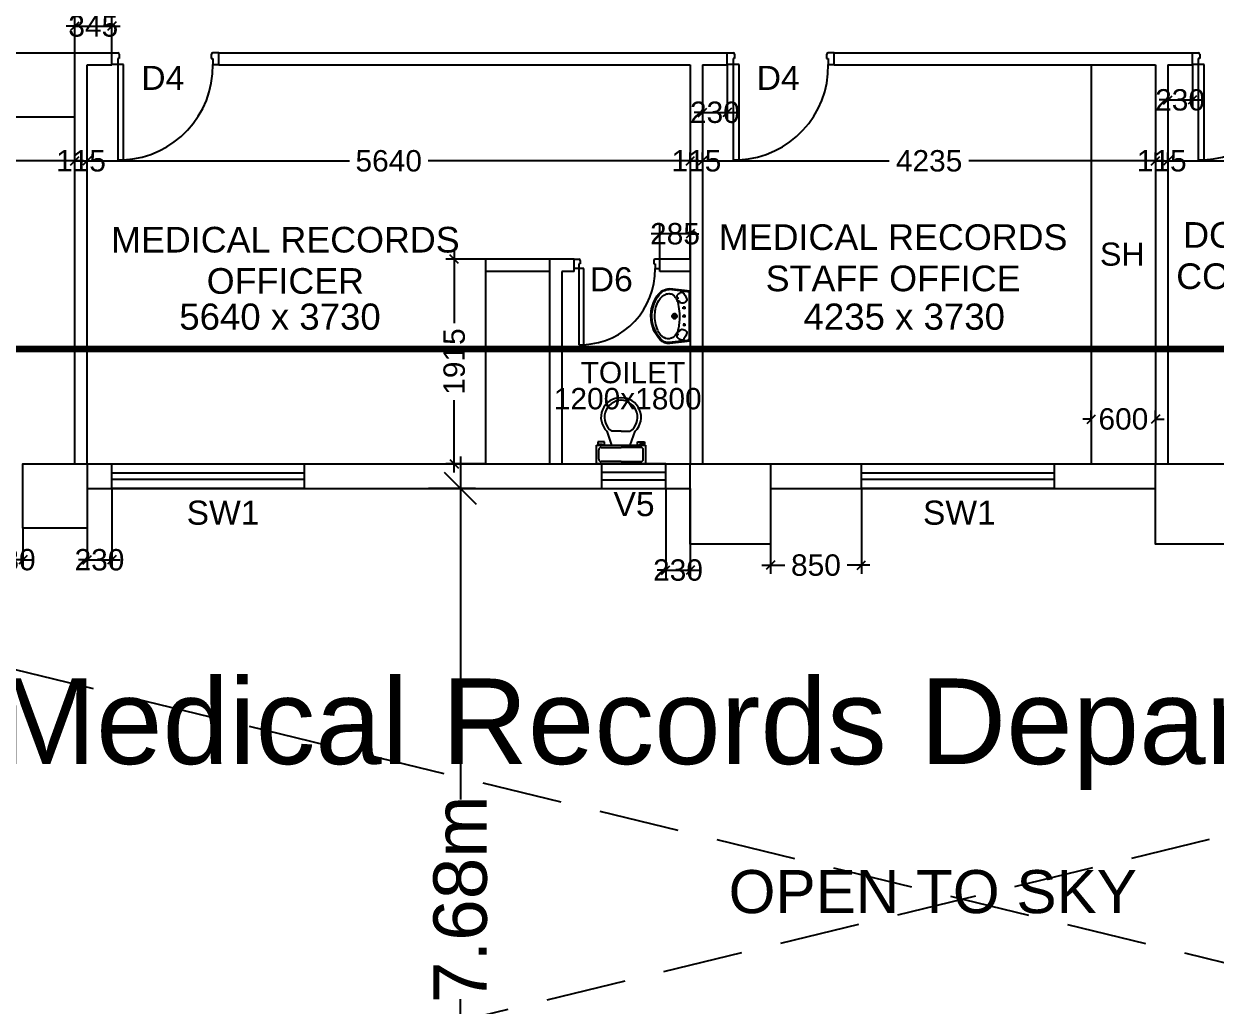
# Model space of a CAD drawing. Extents: x 7620542 to 7843793, y -6476226 to -6093835.
# Drawn here: x 7692637 to 7703786, y -6437876 to -6428689 of the extents above; entities that cross this region are included whole.
import ezdxf
from ezdxf.enums import TextEntityAlignment as Align

# ---------------------------------------------------------------- set-up
doc = ezdxf.new("R2010")
doc.units = 0
doc.header["$LTSCALE"] = 600
doc.header["$MEASUREMENT"] = 0
doc.header["$PDMODE"] = 35
doc.linetypes.add('DASHED', pattern=[0.75, 0.5, -0.25])
doc.linetypes.add('HIDDEN2', pattern=[0.1875, 0.125, -0.0625])
doc.layers.get('0').update_dxf_attribs({"linetype": 'CONTINUOUS'})
doc.layers.get('Defpoints').update_dxf_attribs({"linetype": 'CONTINUOUS'})
for name, color, linetype in [('DIM-TEXT', 8, 'CONTINUOUS'), ('DIMEN', 5, 'CONTINUOUS'), ('DOOR', 32, 'CONTINUOUS'), ('Duct', 8, 'CONTINUOUS'), ('furniture', 33, 'CONTINUOUS'), ('joinery', 7, 'CONTINUOUS'), ('LA-column', 3, 'CONTINUOUS'), ('REVISIONS', 6, 'CONTINUOUS'), ('Room Dim', 1, 'CONTINUOUS'), ('Sections', 10, 'CONTINUOUS'), ('Shleves', 7, 'CONTINUOUS'), ('TEXT', 6, 'CONTINUOUS'), ('Toi-Euip', 8, 'CONTINUOUS'), ('toi-fix', 46, 'CONTINUOUS'), ('Walls', 7, 'CONTINUOUS'), ('WIN', 151, 'CONTINUOUS'), ('Working Dim', 5, 'CONTINUOUS')]:
    doc.layers.add(name, color=color, linetype=linetype)
doc.styles.add('ari', font='arial.ttf')
doc.styles.add('ARIAL', font='arial.ttf')
doc.styles.add('RT', font='romant.shx')
doc.styles.get("Standard").update_dxf_attribs({"font": 'romans.shx'})
doc.dimstyles.new('int. dim', dxfattribs={"dimtxt": 450, "dimasz": 80, "dimexe": 80, "dimexo": 0, "dimgap": 70, "dimtad": 0, "dimdec": 0, "dimzin": 12, "dimdsep": 46, "dimtxsty": 'ari', "dimblk": 'OBLIQUE', "dimcen": 2, "dimdle": 80, "dimclrd": 256, "dimclre": 256, "dimclrt": 6, "dimadec": 0, "dimazin": 0, "dimtfac": 1, "dimtdec": 0, "dimtix": 1, "dimtmove": 2, "dimatfit": 3, "dimfxl": 1, "dimtolj": 1, "dimtzin": 0, "dimlwd": -1, "dimlwe": -1, "dimarcsym": 0})
doc.dimstyles.new('STANDARD$0', dxfattribs={"dimscale": 0, "dimtxt": 150, "dimasz": 125, "dimexe": 0.75, "dimexo": 1, "dimgap": 25, "dimtad": 1, "dimdec": 0, "dimdsep": 46, "dimtxsty": 'Standard', "dimblk1": 'DOT', "dimblk2": 'DOT', "dimsah": 1, "dimcen": 2.5, "dimclrd": 1, "dimclre": 1, "dimclrt": 3, "dimadec": 0, "dimazin": 0, "dimtfac": 1, "dimtdec": 0, "dimtmove": 0, "dimatfit": 3, "dimldrblk": 'DOT', "dimfxl": 1, "dimtolj": 1, "dimtzin": 0, "dimarcsym": 0})
doc.dimstyles.new('TEXT', dxfattribs={"dimscale": 0, "dimtxt": 600, "dimasz": 300, "dimexe": 300, "dimexo": 30, "dimgap": 50, "dimtad": 0, "dimdec": 0, "dimzin": 0, "dimdsep": 46, "dimtxsty": 'RT', "dimblk": 'OBLIQUE', "dimcen": 0.09, "dimdle": 300, "dimclrd": 256, "dimclre": 256, "dimclrt": 170, "dimadec": 0, "dimazin": 0, "dimtfac": 1, "dimtdec": 0, "dimtofl": 0, "dimtmove": 2, "dimatfit": 3, "dimfxl": 1, "dimfrac": 2, "dimtolj": 1, "dimtzin": 0, "dimlwd": -1, "dimlwe": -1, "dimarcsym": 0})

# ---------------------------------------------------------------- blocks, each defined once
blk = doc.blocks.new('_Oblique')
at = {"color": 0, "linetype": 'ByBlock', "lineweight": -2}
blk.add_line((-0.5, -0.5), (0.5, 0.5), dxfattribs=at)
blk = doc.blocks.new('*D850')
at = {"layer": 'Defpoints', "color": 0, "transparency": 16777216}
for p in [(7696720, -6433034), (7696862, -6433034, 5), (7696862, -6440719, 5)]:
    blk.add_point(p, dxfattribs=at)
at = {"layer": 'DIMEN', "color": 8, "transparency": 16777216}
for p, q in [((7696720, -6432734), (7696720, -6435944)), ((7696862, -6433034), (7696420, -6433034)), ((7696720, -6441019), (7696720, -6437809)), ((7696862, -6440719), (7696420, -6440719))]:
    blk.add_line(p, q, dxfattribs=at)
at = {"layer": 'DIMEN', "color": 8, "transparency": 16777216, "xscale": 300, "yscale": 300, "zscale": 300}
for p, rotation in [((7696720, -6433034), 90), ((7696720, -6440719), 270)]:
    blk.add_blockref('_Oblique', p, dxfattribs=dict(at, rotation=rotation))
at = {"layer": 'DIMEN', "color": 7, "transparency": 16777216, "insert": (7696720, -6436876), "char_height": 500, "attachment_point": 5, "rotation": 90, "style": 'ari'}
blk.add_mtext('\\A1;7.68m', dxfattribs=at)
blk = doc.blocks.new('*D1190')
at = {"layer": 'Defpoints', "color": 0, "transparency": 16777216}
for p in [(7692399, -6433034, 8), (7692629, -6433404, 6), (7692399, -6433701)]:
    blk.add_point(p, dxfattribs=at)
at = {"layer": 'Working Dim', "transparency": 16777216}
for p, q in [((7692399, -6433034), (7692399, -6433781)), ((7692629, -6433404), (7692629, -6433781)), ((7692399, -6433701), (7692319, -6433701)), ((7692629, -6433701), (7692399, -6433701)), ((7692629, -6433701), (7692709, -6433701))]:
    blk.add_line(p, q, dxfattribs=at)
at = {"layer": 'Working Dim', "transparency": 16777216, "xscale": 80, "yscale": 80, "zscale": 80}
blk.add_blockref('_Oblique', (7692399, -6433701), dxfattribs=at)
at = {"layer": 'Working Dim', "transparency": 16777216, "xscale": 80, "yscale": 80, "zscale": 80, "rotation": 180}
blk.add_blockref('_Oblique', (7692629, -6433701), dxfattribs=at)
at = {"layer": 'Working Dim', "color": 6, "transparency": 16777216, "insert": (7692514, -6433701), "char_height": 200, "attachment_point": 5, "style": 'ari'}
blk.add_mtext('\\A1;230', dxfattribs=at)
blk = doc.blocks.new('*D1191')
at = {"layer": 'Defpoints', "color": 0, "transparency": 16777216}
for p in [(7693459, -6433034, 8), (7693229, -6433404, 6), (7693459, -6433702)]:
    blk.add_point(p, dxfattribs=at)
at = {"layer": 'Working Dim', "transparency": 16777216}
for p, q in [((7693459, -6433034), (7693459, -6433782)), ((7693229, -6433404), (7693229, -6433782)), ((7693229, -6433702), (7693149, -6433702)), ((7693229, -6433702), (7693459, -6433702)), ((7693459, -6433702), (7693539, -6433702))]:
    blk.add_line(p, q, dxfattribs=at)
at = {"layer": 'Working Dim', "transparency": 16777216, "xscale": 80, "yscale": 80, "zscale": 80}
blk.add_blockref('_Oblique', (7693229, -6433702), dxfattribs=at)
at = {"layer": 'Working Dim', "transparency": 16777216, "xscale": 80, "yscale": 80, "zscale": 80, "rotation": 180}
blk.add_blockref('_Oblique', (7693459, -6433702), dxfattribs=at)
at = {"layer": 'Working Dim', "color": 6, "transparency": 16777216, "insert": (7693344, -6433702), "char_height": 200, "attachment_point": 5, "style": 'ari'}
blk.add_mtext('\\A1;230', dxfattribs=at)
blk = doc.blocks.new('*D1192')
at = {"layer": 'Defpoints', "color": 0, "transparency": 16777216}
for p in [(7698639, -6433034, 8), (7698869, -6433034, 8), (7698869, -6433798)]:
    blk.add_point(p, dxfattribs=at)
at = {"layer": 'Working Dim', "transparency": 16777216}
for p, q in [((7698639, -6433034), (7698639, -6433878)), ((7698869, -6433034), (7698869, -6433878)), ((7698639, -6433798), (7698559, -6433798)), ((7698639, -6433798), (7698869, -6433798)), ((7698869, -6433798), (7698949, -6433798))]:
    blk.add_line(p, q, dxfattribs=at)
at = {"layer": 'Working Dim', "transparency": 16777216, "xscale": 80, "yscale": 80, "zscale": 80}
blk.add_blockref('_Oblique', (7698639, -6433798), dxfattribs=at)
at = {"layer": 'Working Dim', "transparency": 16777216, "xscale": 80, "yscale": 80, "zscale": 80, "rotation": 180}
blk.add_blockref('_Oblique', (7698869, -6433798), dxfattribs=at)
at = {"layer": 'Working Dim', "color": 6, "transparency": 16777216, "insert": (7698754, -6433798), "char_height": 200, "attachment_point": 5, "style": 'ari'}
blk.add_mtext('\\A1;230', dxfattribs=at)
blk = doc.blocks.new('*D1193')
at = {"layer": 'Defpoints', "color": 0, "transparency": 16777216}
for p in [(7700469, -6433034, 8), (7699619, -6433554, 20), (7700469, -6433752)]:
    blk.add_point(p, dxfattribs=at)
at = {"layer": 'Working Dim', "transparency": 16777216}
for p, q in [((7700469, -6433034), (7700469, -6433832)), ((7699619, -6433554), (7699619, -6433832)), ((7699539, -6433752), (7699753, -6433752)), ((7700549, -6433752), (7700335, -6433752))]:
    blk.add_line(p, q, dxfattribs=at)
at = {"layer": 'Working Dim', "transparency": 16777216, "xscale": 80, "yscale": 80, "zscale": 80, "rotation": 180}
blk.add_blockref('_Oblique', (7699619, -6433752), dxfattribs=at)
at = {"layer": 'Working Dim', "transparency": 16777216, "xscale": 80, "yscale": 80, "zscale": 80}
blk.add_blockref('_Oblique', (7700469, -6433752), dxfattribs=at)
at = {"layer": 'Working Dim', "color": 6, "transparency": 16777216, "insert": (7700044, -6433752), "char_height": 200, "attachment_point": 5, "style": 'ari'}
blk.add_mtext('\\A1;850', dxfattribs=at)
blk = doc.blocks.new('*D2070')
at = {"layer": 'Defpoints', "color": 0, "linetype": 'Continuous', "transparency": 16777216}
for p in [(7686489, -6433034, 0), (7716349, -6433034), (7686489, -6435332)]:
    blk.add_point(p, dxfattribs=at)
at = {"layer": 'DIM-TEXT', "transparency": 16777216}
for p, q in [((7686489, -6433034), (7686489, -6435632)), ((7716349, -6433034), (7716349, -6435632)), ((7686189, -6435332), (7692392, -6435332)), ((7716649, -6435332), (7710447, -6435332))]:
    blk.add_line(p, q, dxfattribs=at)
at = {"layer": 'DIM-TEXT', "linetype": 'Continuous', "transparency": 16777216, "xscale": 300, "yscale": 300, "zscale": 300, "rotation": 180}
blk.add_blockref('_Oblique', (7686489, -6435332), dxfattribs=at)
at = {"layer": 'DIM-TEXT', "linetype": 'Continuous', "transparency": 16777216, "xscale": 300, "yscale": 300, "zscale": 300}
blk.add_blockref('_Oblique', (7716349, -6435332), dxfattribs=at)
at = {"layer": 'DIM-TEXT', "color": 170, "linetype": 'Continuous', "transparency": 16777216, "insert": (7701419, -6435332), "char_height": 750, "attachment_point": 5, "style": 'ari'}
blk.add_mtext('\\A1;{\\H1.067x;Medical Records Department (MRD)}', dxfattribs=at)
blk = doc.blocks.new('1000')
at = {"layer": 'DOOR'}
for p, q in [((0, -100), (0, 0)), ((0, 0), (50, 0)), ((50, -100), (0, -100)), ((50, 0), (50, -2)), ((63, -49), (50, -49)), ((50, -49), (50, -100)), ((50, -100), (50, -901)), ((100, -100), (50, -100)), ((63, -13), (61, -13)), ((63, -13), (63, -49)), ((100, -901), (100, -100)), ((837, -13), (837, -49)), ((837, -13), (839, -13)), ((837, -49), (850, -49)), ((850, 0), (850, -2)), ((900, 0), (850, 0)), ((850, -49), (850, -100)), ((850, -100), (900, -100)), ((900, -100), (900, 0)), ((50, -901), (100, -901))]:
    blk.add_line(p, q, dxfattribs=at)
for centre, major_axis, start_param, end_param in [((50, -13), (-7.95, 7.95), 3.926991, 5.497787), ((850, -13), (7.95, 7.95), 0.785398, 2.356194)]:
    blk.add_ellipse(centre, major_axis=major_axis, ratio=1, start_param=start_param, end_param=end_param, dxfattribs=at)
at = {"layer": 'DOOR', "color": 145}
blk.add_ellipse((64, -115), major_axis=(-520, 590), ratio=1, start_param=2.464943, end_param=4.009476, dxfattribs=at)
blk = doc.blocks.new('*D2083')
at = {"layer": 'Defpoints', "color": 0, "transparency": 16777216}
for p in [(7686719, -6430016, 2), (7693114, -6429971), (7693114, -6430016, 5)]:
    blk.add_point(p, dxfattribs=at)
at = {"layer": 'Working Dim', "transparency": 16777216}
for p, q in [((7686719, -6430016), (7686719, -6429891)), ((7693114, -6430016), (7693114, -6429891)), ((7686639, -6429971), (7689547, -6429971)), ((7693194, -6429971), (7690286, -6429971))]:
    blk.add_line(p, q, dxfattribs=at)
at = {"layer": 'Working Dim', "transparency": 16777216, "xscale": 80, "yscale": 80, "zscale": 80, "rotation": 180}
blk.add_blockref('_Oblique', (7686719, -6429971), dxfattribs=at)
at = {"layer": 'Working Dim', "transparency": 16777216, "xscale": 80, "yscale": 80, "zscale": 80}
blk.add_blockref('_Oblique', (7693114, -6429971), dxfattribs=at)
at = {"layer": 'Working Dim', "color": 6, "transparency": 16777216, "insert": (7689916, -6429971), "char_height": 200, "attachment_point": 5, "style": 'ari'}
blk.add_mtext('\\A1;6395', dxfattribs=at)
blk = doc.blocks.new('*D2084')
at = {"layer": 'Defpoints', "color": 0, "transparency": 16777216}
for p in [(7693114, -6430016, 5), (7693229, -6429971, 5), (7693229, -6429971)]:
    blk.add_point(p, dxfattribs=at)
at = {"layer": 'Working Dim', "transparency": 16777216}
for p, q in [((7693114, -6430016), (7693114, -6429891)), ((7693229, -6429971), (7693229, -6429891)), ((7693114, -6429971), (7693034, -6429971)), ((7693114, -6429971), (7693229, -6429971)), ((7693229, -6429971), (7693309, -6429971))]:
    blk.add_line(p, q, dxfattribs=at)
at = {"layer": 'Working Dim', "transparency": 16777216, "xscale": 80, "yscale": 80, "zscale": 80}
blk.add_blockref('_Oblique', (7693114, -6429971), dxfattribs=at)
at = {"layer": 'Working Dim', "transparency": 16777216, "xscale": 80, "yscale": 80, "zscale": 80, "rotation": 180}
blk.add_blockref('_Oblique', (7693229, -6429971), dxfattribs=at)
at = {"layer": 'Working Dim', "color": 6, "transparency": 16777216, "insert": (7693171, -6429971), "char_height": 200, "attachment_point": 5, "style": 'ari'}
blk.add_mtext('\\A1;115', dxfattribs=at)
blk = doc.blocks.new('*D2085')
at = {"layer": 'Defpoints', "color": 0, "transparency": 16777216}
for p in [(7693229, -6429971, 5), (7698869, -6429971, 8), (7698869, -6429971)]:
    blk.add_point(p, dxfattribs=at)
at = {"layer": 'Working Dim', "transparency": 16777216}
for p, q in [((7693229, -6429971), (7693229, -6429891)), ((7698869, -6429971), (7698869, -6429891)), ((7693149, -6429971), (7695681, -6429971)), ((7698949, -6429971), (7696417, -6429971))]:
    blk.add_line(p, q, dxfattribs=at)
at = {"layer": 'Working Dim', "transparency": 16777216, "xscale": 80, "yscale": 80, "zscale": 80, "rotation": 180}
blk.add_blockref('_Oblique', (7693229, -6429971), dxfattribs=at)
at = {"layer": 'Working Dim', "transparency": 16777216, "xscale": 80, "yscale": 80, "zscale": 80}
blk.add_blockref('_Oblique', (7698869, -6429971), dxfattribs=at)
at = {"layer": 'Working Dim', "color": 6, "transparency": 16777216, "insert": (7696049, -6429971), "char_height": 200, "attachment_point": 5, "style": 'ari'}
blk.add_mtext('\\A1;5640', dxfattribs=at)
blk = doc.blocks.new('*D2086')
at = {"layer": 'Defpoints', "color": 0, "transparency": 16777216}
for p in [(7698869, -6429971, 8), (7698984, -6429971, 8), (7698984, -6429971)]:
    blk.add_point(p, dxfattribs=at)
at = {"layer": 'Working Dim', "transparency": 16777216}
for p, q in [((7698869, -6429971), (7698869, -6429891)), ((7698984, -6429971), (7698984, -6429891)), ((7698869, -6429971), (7698789, -6429971)), ((7698869, -6429971), (7698984, -6429971)), ((7698984, -6429971), (7699064, -6429971))]:
    blk.add_line(p, q, dxfattribs=at)
at = {"layer": 'Working Dim', "transparency": 16777216, "xscale": 80, "yscale": 80, "zscale": 80}
blk.add_blockref('_Oblique', (7698869, -6429971), dxfattribs=at)
at = {"layer": 'Working Dim', "transparency": 16777216, "xscale": 80, "yscale": 80, "zscale": 80, "rotation": 180}
blk.add_blockref('_Oblique', (7698984, -6429971), dxfattribs=at)
at = {"layer": 'Working Dim', "color": 6, "transparency": 16777216, "insert": (7698926, -6429971), "char_height": 200, "attachment_point": 5, "style": 'ari'}
blk.add_mtext('\\A1;115', dxfattribs=at)
blk = doc.blocks.new('*D2087')
at = {"layer": 'Defpoints', "color": 0, "transparency": 16777216}
for p in [(7698984, -6429971, 8), (7703219, -6429971, 23), (7703219, -6429971)]:
    blk.add_point(p, dxfattribs=at)
at = {"layer": 'Working Dim', "transparency": 16777216}
for p, q in [((7698984, -6429971), (7698984, -6429891)), ((7703219, -6429971), (7703219, -6429891)), ((7698904, -6429971), (7700728, -6429971)), ((7703299, -6429971), (7701475, -6429971))]:
    blk.add_line(p, q, dxfattribs=at)
at = {"layer": 'Working Dim', "transparency": 16777216, "xscale": 80, "yscale": 80, "zscale": 80, "rotation": 180}
blk.add_blockref('_Oblique', (7698984, -6429971), dxfattribs=at)
at = {"layer": 'Working Dim', "transparency": 16777216, "xscale": 80, "yscale": 80, "zscale": 80}
blk.add_blockref('_Oblique', (7703219, -6429971), dxfattribs=at)
at = {"layer": 'Working Dim', "color": 6, "transparency": 16777216, "insert": (7701102, -6429971), "char_height": 200, "attachment_point": 5, "style": 'ari'}
blk.add_mtext('\\A1;4235', dxfattribs=at)
blk = doc.blocks.new('*D2088')
at = {"layer": 'Defpoints', "color": 0, "transparency": 16777216}
for p in [(7703219, -6429971, 23), (7703334, -6429971, 23), (7703334, -6429971)]:
    blk.add_point(p, dxfattribs=at)
at = {"layer": 'Working Dim', "transparency": 16777216}
for p, q in [((7703219, -6429971), (7703219, -6429891)), ((7703334, -6429971), (7703334, -6429891)), ((7703219, -6429971), (7703139, -6429971)), ((7703219, -6429971), (7703334, -6429971)), ((7703334, -6429971), (7703414, -6429971))]:
    blk.add_line(p, q, dxfattribs=at)
at = {"layer": 'Working Dim', "transparency": 16777216, "xscale": 80, "yscale": 80, "zscale": 80}
blk.add_blockref('_Oblique', (7703219, -6429971), dxfattribs=at)
at = {"layer": 'Working Dim', "transparency": 16777216, "xscale": 80, "yscale": 80, "zscale": 80, "rotation": 180}
blk.add_blockref('_Oblique', (7703334, -6429971), dxfattribs=at)
at = {"layer": 'Working Dim', "color": 6, "transparency": 16777216, "insert": (7703277, -6429971), "char_height": 200, "attachment_point": 5, "style": 'ari'}
blk.add_mtext('\\A1;115', dxfattribs=at)
blk = doc.blocks.new('*D2089')
at = {"layer": 'Defpoints', "color": 0, "transparency": 16777216}
for p in [(7703334, -6429971, 23), (7707344, -6429971, 7), (7707344, -6429971)]:
    blk.add_point(p, dxfattribs=at)
at = {"layer": 'Working Dim', "transparency": 16777216}
for p, q in [((7703334, -6429971), (7703334, -6429891)), ((7707344, -6429971), (7707344, -6429891)), ((7703254, -6429971), (7704967, -6429971)), ((7707424, -6429971), (7705712, -6429971))]:
    blk.add_line(p, q, dxfattribs=at)
at = {"layer": 'Working Dim', "transparency": 16777216, "xscale": 80, "yscale": 80, "zscale": 80, "rotation": 180}
blk.add_blockref('_Oblique', (7703334, -6429971), dxfattribs=at)
at = {"layer": 'Working Dim', "transparency": 16777216, "xscale": 80, "yscale": 80, "zscale": 80}
blk.add_blockref('_Oblique', (7707344, -6429971), dxfattribs=at)
at = {"layer": 'Working Dim', "color": 6, "transparency": 16777216, "insert": (7705339, -6429971), "char_height": 200, "attachment_point": 5, "style": 'ari'}
blk.add_mtext('\\A1;4010', dxfattribs=at)
blk = doc.blocks.new('A$C5FEC0201')
at = {"layer": 'Toi-Euip'}
for p, q in [((0, 473), (185, 494)), ((0, 465), (191, 487)), ((0, 473), (0, 21)), ((10, 458), (10, 40)), ((54, 310), (54, 337)), ((72, 323), (39, 323)), ((72, 248), (39, 248)), ((54, 236), (54, 262)), ((173, 246), (112, 246)), ((143, 277), (143, 216)), ((67, 169), (39, 169)), ((54, 156), (54, 183)), ((0, 29), (191, 7)), ((0, 21), (185, 0))]:
    blk.add_line(p, q, dxfattribs=at)
for centre, radius in [((54, 323), 6.43), ((54, 248), 6.43), ((143, 246), 21.6), ((143, 246), 15.5), ((143, 246), 10.9), ((54, 169), 6.43)]:
    blk.add_circle(centre, radius, dxfattribs=at)
for centre, radius, start, end in [((-15, 454), 24.7, 11.1451, 53.7785), ((155, 371), 126, 140.5982, 160.4136), ((76, 442), 20.7, 62.4908, 153.191), ((68, 406), 56.9, 34.9669, 71.6496), ((101, 427), 17.9, 320.4642, 39.5358), ((203, 375), 80.1, 113.693, 156.3813), ((191, 356), 94.7, 75.5854, 102.6546), ((195, 411), 83.2, 73.2392, 96.9959), ((198, 409), 78.1, 56.7911, 95.1402), ((173, 329), 126, 27.7975, 70.6946), ((197, 387), 106, 42.34, 78.5521), ((182, 367), 123, 31.8415, 61.2146), ((66, 263), 287, 13.6801, 43.1199), ((66, 397), 34, 151.9192, 201.3561), ((75, 413), 49.2, 215.0585, 257.193), ((73, 396), 31.9, 253.9654, 299.9209), ((114, 361), 26.8, 118.2715, 163.614), ((898, 213), 801, 171.2228, 177.52), ((107, 378), 8.55, 353.1526, 127.3039), ((273, 323), 167, 149.5902, 175.9719), ((120, 410), 8.6, 136.0403, 216.1074), ((121, 409), 8.72, 204.5104, 300.3287), ((73, 260), 247, 0.5187, 31.0564), ((135, 301), 200, 16.9894, 40.6854), ((45, 247), 303, 336.1951, 21.8497), ((83, 251), 274, 347.1391, 16.8516), ((830, 250), 732, 180.2431, 185.5482), ((23, 243), 298, 335.4107, 3.8454), ((75, 79), 49.2, 102.807, 144.9415), ((73, 96), 31.9, 60.0791, 106.0346), ((114, 132), 26.8, 196.386, 241.7285), ((397, 201), 296, 184.2321, 193.8267), ((107, 113), 7.39, 228.2984, 348.6803), ((218, 146), 110, 188.0202, 245.0221), ((164, 170), 140, 301.8603, 338.3132), ((67, 229), 275, 316.2173, 337.6674), ((60, 236), 294, 316.3845, 351.023), ((-16, 41), 25.7, 308.7487, 358.5796), ((66, 95), 34, 158.6439, 208.0808), ((155, 121), 126, 199.5864, 219.4018), ((76, 50), 20.7, 206.809, 297.5092), ((68, 86), 56.9, 288.3504, 325.0331), ((120, 82), 8.6, 143.8926, 223.9597), ((121, 84), 7.73, 75.1523, 157.9307), ((101, 65), 17.9, 320.4642, 39.5358), ((200, 112), 70.9, 246.7779, 302.4081), ((198, 99), 99.5, 262.3942, 318.6169), ((196, 102), 94.4, 267.2238, 318.0895)]:
    blk.add_arc(centre, radius, start, end, dxfattribs=at)
blk = doc.blocks.new('A$C70ED7303')
at = {"layer": 'toi-fix', "color": 8}
for p, q in [((0, 0), (229, 0)), ((229, 0), (229, -174)), ((-229, 0), (0, 0)), ((-229, -174), (-229, 0)), ((-207, -44), (-207, -131)), ((0, -22), (-185, -22)), ((0, -22), (185, -22)), ((207, -44), (207, -131)), ((229, -174), (-229, -174)), ((-218, -207), (-218, -185)), ((-218, -185), (-174, -185)), ((-153, -207), (-218, -207)), ((-185, -153), (0, -153)), ((-174, -185), (-174, -174)), ((-153, -174), (-153, -207)), ((-87, -174), (-131, -305)), ((185, -153), (0, -153)), ((87, -174), (131, -305)), ((153, -174), (153, -207)), ((153, -207), (218, -207)), ((174, -185), (174, -174)), ((218, -185), (174, -185)), ((218, -207), (218, -185)), ((0, -305), (-87, -305)), ((0, -305), (87, -305))]:
    blk.add_line(p, q, dxfattribs=at)
for centre, major_axis, start_param, end_param in [((-188, -41), (13.6, -13.6), 2.214297, 4.068888), ((188, -41), (13.6, -13.6), 0.643501, 2.498091), ((-188, -134), (-13.6, -13.6), 5.35589, 7.21048), ((188, -134), (-13.6, -13.6), 0.643501, 2.498091), ((-7, -436), (-128, -128), 4.686239, 7.105146), ((5, -435), (-113, -113), 4.541602, 7.039318), ((7, -436), (56, -172), -0.351019, 2.067888), ((-5, -435), (-113, -113), 0.814663, 3.31238)]:
    blk.add_ellipse(centre, major_axis=major_axis, ratio=1, start_param=start_param, end_param=end_param, dxfattribs=at)
blk = doc.blocks.new('*D2103')
at = {"layer": 'Defpoints', "color": 0, "transparency": 16777216}
for p in [(7693459, -6428710), (7693114, -6428959, 4), (7693459, -6428959, 5)]:
    blk.add_point(p, dxfattribs=at)
at = {"layer": 'Working Dim', "transparency": 16777216}
for p, q in [((7693114, -6428959), (7693114, -6428630)), ((7693459, -6428959), (7693459, -6428630)), ((7693114, -6428710), (7693034, -6428710)), ((7693114, -6428710), (7693459, -6428710)), ((7693459, -6428710), (7693539, -6428710))]:
    blk.add_line(p, q, dxfattribs=at)
at = {"layer": 'Working Dim', "transparency": 16777216, "xscale": 80, "yscale": 80, "zscale": 80}
blk.add_blockref('_Oblique', (7693114, -6428710), dxfattribs=at)
at = {"layer": 'Working Dim', "transparency": 16777216, "xscale": 80, "yscale": 80, "zscale": 80, "rotation": 180}
blk.add_blockref('_Oblique', (7693459, -6428710), dxfattribs=at)
at = {"layer": 'Working Dim', "color": 6, "transparency": 16777216, "insert": (7693286, -6428710), "char_height": 200, "attachment_point": 5, "style": 'ari'}
blk.add_mtext('\\A1;345', dxfattribs=at)
blk = doc.blocks.new('*D2104')
at = {"layer": 'Defpoints', "color": 0, "transparency": 16777216}
for p in [(7698984, -6429074, 3), (7699214, -6429070, 3), (7699214, -6429517)]:
    blk.add_point(p, dxfattribs=at)
at = {"layer": 'Working Dim', "transparency": 16777216}
for p, q in [((7698984, -6429074), (7698984, -6429597)), ((7699214, -6429070), (7699214, -6429597)), ((7698984, -6429517), (7698904, -6429517)), ((7698984, -6429517), (7699214, -6429517)), ((7699214, -6429517), (7699294, -6429517))]:
    blk.add_line(p, q, dxfattribs=at)
at = {"layer": 'Working Dim', "transparency": 16777216, "xscale": 80, "yscale": 80, "zscale": 80}
blk.add_blockref('_Oblique', (7698984, -6429517), dxfattribs=at)
at = {"layer": 'Working Dim', "transparency": 16777216, "xscale": 80, "yscale": 80, "zscale": 80, "rotation": 180}
blk.add_blockref('_Oblique', (7699214, -6429517), dxfattribs=at)
at = {"layer": 'Working Dim', "color": 6, "transparency": 16777216, "insert": (7699099, -6429517), "char_height": 200, "attachment_point": 5, "style": 'ari'}
blk.add_mtext('\\A1;230', dxfattribs=at)
blk = doc.blocks.new('*D2105')
at = {"layer": 'Defpoints', "color": 0, "transparency": 16777216}
for p in [(7703334, -6429074, 25), (7703564, -6429070, 24), (7703564, -6429401)]:
    blk.add_point(p, dxfattribs=at)
at = {"layer": 'Working Dim', "transparency": 16777216}
for p, q in [((7703334, -6429074), (7703334, -6429481)), ((7703564, -6429070), (7703564, -6429481)), ((7703334, -6429401), (7703254, -6429401)), ((7703334, -6429401), (7703564, -6429401)), ((7703564, -6429401), (7703644, -6429401))]:
    blk.add_line(p, q, dxfattribs=at)
at = {"layer": 'Working Dim', "transparency": 16777216, "xscale": 80, "yscale": 80, "zscale": 80}
blk.add_blockref('_Oblique', (7703334, -6429401), dxfattribs=at)
at = {"layer": 'Working Dim', "transparency": 16777216, "xscale": 80, "yscale": 80, "zscale": 80, "rotation": 180}
blk.add_blockref('_Oblique', (7703564, -6429401), dxfattribs=at)
at = {"layer": 'Working Dim', "color": 6, "transparency": 16777216, "insert": (7703449, -6429401), "char_height": 200, "attachment_point": 5, "style": 'ari'}
blk.add_mtext('\\A1;230', dxfattribs=at)
blk = doc.blocks.new('*D2143')
at = {"layer": 'Defpoints', "color": 0, "transparency": 16777216}
for p in [(7698584, -6430653), (7698584, -6430889, -7), (7698869, -6430889, 7)]:
    blk.add_point(p, dxfattribs=at)
at = {"layer": 'Working Dim', "transparency": 16777216}
for p, q in [((7698584, -6430889), (7698584, -6430573)), ((7698869, -6430889), (7698869, -6430573)), ((7698584, -6430653), (7698504, -6430653)), ((7698869, -6430653), (7698584, -6430653)), ((7698869, -6430653), (7698949, -6430653))]:
    blk.add_line(p, q, dxfattribs=at)
at = {"layer": 'Working Dim', "transparency": 16777216, "xscale": 80, "yscale": 80, "zscale": 80}
blk.add_blockref('_Oblique', (7698584, -6430653), dxfattribs=at)
at = {"layer": 'Working Dim', "transparency": 16777216, "xscale": 80, "yscale": 80, "zscale": 80, "rotation": 180}
blk.add_blockref('_Oblique', (7698869, -6430653), dxfattribs=at)
at = {"layer": 'Working Dim', "color": 6, "transparency": 16777216, "insert": (7698726, -6430653), "char_height": 200, "attachment_point": 5, "style": 'ari'}
blk.add_mtext('\\A1;285', dxfattribs=at)
blk = doc.blocks.new('*D2144')
at = {"layer": 'Defpoints', "color": 0, "transparency": 16777216}
for p in [(7696662, -6430889), (7696954, -6430889, -7), (7696954, -6432804, -7)]:
    blk.add_point(p, dxfattribs=at)
at = {"layer": 'Working Dim', "transparency": 16777216}
for p, q in [((7696954, -6430889), (7696582, -6430889)), ((7696662, -6430809), (7696662, -6431487)), ((7696662, -6432884), (7696662, -6432207)), ((7696954, -6432804), (7696582, -6432804))]:
    blk.add_line(p, q, dxfattribs=at)
at = {"layer": 'Working Dim', "transparency": 16777216, "xscale": 80, "yscale": 80, "zscale": 80}
for p, rotation in [((7696662, -6430889), 90), ((7696662, -6432804), 270)]:
    blk.add_blockref('_Oblique', p, dxfattribs=dict(at, rotation=rotation))
at = {"layer": 'Working Dim', "color": 6, "transparency": 16777216, "insert": (7696662, -6431847), "char_height": 200, "attachment_point": 5, "rotation": 90, "style": 'ari'}
blk.add_mtext('\\A1;1915', dxfattribs=at)
blk = doc.blocks.new('*D2452')
at = {"layer": 'Defpoints', "color": 0, "transparency": 16777216}
for p in [(7702619, -6432385), (7702619, -6432394, 5), (7703219, -6432394, 5)]:
    blk.add_point(p, dxfattribs=at)
at = {"layer": 'Working Dim', "transparency": 16777216}
for p, q in [((7702619, -6432394), (7702619, -6432305)), ((7703219, -6432394), (7703219, -6432305)), ((7702619, -6432385), (7702539, -6432385)), ((7702619, -6432385), (7702628, -6432385)), ((7703219, -6432385), (7703210, -6432385)), ((7703219, -6432385), (7703299, -6432385))]:
    blk.add_line(p, q, dxfattribs=at)
at = {"layer": 'Working Dim', "transparency": 16777216, "xscale": 80, "yscale": 80, "zscale": 80}
blk.add_blockref('_Oblique', (7702619, -6432385), dxfattribs=at)
at = {"layer": 'Working Dim', "transparency": 16777216, "xscale": 80, "yscale": 80, "zscale": 80, "rotation": 180}
blk.add_blockref('_Oblique', (7703219, -6432385), dxfattribs=at)
at = {"layer": 'Working Dim', "color": 6, "transparency": 16777216, "insert": (7702919, -6432385), "char_height": 200, "attachment_point": 5, "style": 'ari'}
blk.add_mtext('\\A1;600', dxfattribs=at)

msp = doc.modelspace()

# ---------------------------------------------------------------- linework, layer by layer
at = {"layer": 'Duct', "color": 8, "linetype": 'HIDDEN2', "ltscale": 10}
for p, q in [((7687089.144, -6433403.854, -14.83), (7715749.144, -6440348.875, -14.83)), ((7715749.144, -6433403.854, -14.83), (7687089.144, -6440348.875, -14.83))]:
    msp.add_line(p, q, dxfattribs=at)
at = {"layer": 'furniture', "linetype": 'Continuous'}
for p, q in [((7692395.443, -6428958.852, -6.672), (7693113.846, -6428958.708, -11.275)), ((7692393.678, -6429558.852, -6.672), (7693113.93, -6429558.852, -6.672))]:
    msp.add_line(p, q, dxfattribs=at)
at = {"layer": 'LA-column', "color": 2, "flags": 128}
for points, elevation in [([(7693228.935, -6433403.854), (7692628.935, -6433403.854), (7692628.935, -6432803.854), (7693228.935, -6432803.854)], -13.753), ([(7699618.973, -6433553.854), (7698868.973, -6433553.854), (7698868.973, -6432803.854), (7699618.973, -6432803.854)], -0.208), ([(7703969.146, -6433553.854), (7703219.146, -6433553.854), (7703219.146, -6432803.854), (7703969.146, -6432803.854)], 4.007)]:
    msp.add_lwpolyline(points, close=True, dxfattribs=dict(at, elevation=elevation))
at = {"layer": 'REVISIONS'}
for p, q in [((7693113.846, -6428958.708, -11.275), (7693458.846, -6428958.708, -11.289)), ((7693113.846, -6432803.874, -10.242), (7693113.846, -6428958.708, -10.242)), ((7693458.846, -6429073.708, -10.242), (7693458.846, -6428958.708, -10.242)), ((7694458.846, -6428958.708, -11.349), (7699213.946, -6428958.708, -11.636)), ((7694458.846, -6429073.708, -10.242), (7694458.846, -6428958.708, -10.242)), ((7698868.946, -6428958.701, -6.101), (7698868.946, -6428958.708, -6.101)), ((7698983.946, -6428958.701, -6.101), (7698983.946, -6428958.708, -6.101)), ((7699213.946, -6429073.708, -6.773), (7699213.946, -6428958.708, -6.773)), ((7700213.946, -6428958.708, -11.696), (7703564.146, -6428958.708, -11.896)), ((7700213.946, -6429073.708, -6.773), (7700213.946, -6428958.708, -6.773)), ((7703184.146, -6428958.691, 10.346), (7703184.146, -6428958.708, 10.346)), ((7703299.146, -6428958.691, 10.346), (7703299.146, -6428958.708, 10.346)), ((7703564.146, -6429073.708, 9.478), (7703564.146, -6428958.708, 9.478)), ((7693228.846, -6429073.708, -11.282), (7693458.846, -6429073.708, -11.289)), ((7693228.846, -6432803.874, -10.242), (7693228.846, -6429073.708, -10.242)), ((7694458.846, -6429073.708, -11.349), (7698868.946, -6429073.708, -11.622)), ((7698868.946, -6429073.708, -6.225), (7698868.946, -6432803.884, -10.242)), ((7698983.946, -6429073.708, -11.629), (7699213.946, -6429073.708, -11.636)), ((7698983.946, -6429073.708, -6.225), (7698983.946, -6432803.884, -10.242)), ((7700213.946, -6429073.708, -11.696), (7703219.146, -6429073.691, 9.69)), ((7702619.146, -6429073.691, 9.69), (7702619.146, -6432803.874, 4.007)), ((7703219.146, -6429073.691, 9.69), (7703219.146, -6432803.874, 4.007)), ((7703334.146, -6429073.691, 9.684), (7703564.146, -6429073.708, -11.896)), ((7703334.146, -6429073.691, 9.69), (7703334.146, -6432803.856, 4.007)), ((7697553.527, -6430888.948, -22.18), (7696953.527, -6430888.948, -22.18)), ((7697783.527, -6430888.95, -22.18), (7697553.527, -6430888.948, -22.18)), ((7697553.527, -6430888.948, -22.18), (7697553.527, -6432804.036, -22.18)), ((7697783.527, -6431003.95, -22.18), (7697783.527, -6430888.949, -22.18)), ((7698583.527, -6431003.961, -22.18), (7698583.527, -6430888.949, -22.18)), ((7698869.026, -6430888.964, -22.18), (7698583.527, -6430888.961, -22.18)), ((7697553.527, -6431003.948, -22.18), (7696953.527, -6431003.948, -22.18)), ((7697783.527, -6431003.95, -22.18), (7697668.527, -6431003.949, -22.18)), ((7697668.527, -6431003.949, -22.18), (7697668.527, -6432804.024, -22.18)), ((7698869.026, -6431003.964, -22.18), (7698583.527, -6431003.961, -22.18))]:
    msp.add_line(p, q, dxfattribs=at)
at = {"layer": 'Sections', "linetype": 'DASHED', "lineweight": 0, "ltscale": 2, "const_width": 60, "elevation": -14.83, "flags": 128}
msp.add_lwpolyline([(7764050.867, -6431729.833), (7764598.735, -6430597.18), (7764598.735, -6431729.833), (7639175.207, -6431729.833), (7639175.207, -6430597.18), (7639723.075, -6431729.833)], dxfattribs=at)
at = {"layer": 'Shleves', "color": 8}
msp.add_line((7696953.527, -6430888.948, -22.18), (7696953.527, -6432804.036, -22.18), dxfattribs=at)
at = {"layer": 'Walls', "linetype": 'Continuous'}
for p, q in [((7693228.936, -6432803.854, -12.441), (7698869.035, -6432803.864, -12.441)), ((7699618.885, -6432803.871, -12.441), (7703219.147, -6432803.871, -12.441)), ((7693228.936, -6433033.854, -12.441), (7698868.973, -6433033.864, -12.441)), ((7699618.885, -6433033.871, -12.441), (7703219.055, -6433033.867, -12.441))]:
    msp.add_line(p, q, dxfattribs=at)
at = {"layer": 'WIN', "linetype": 'Continuous', "elevation": -12.441}
for points in [[(7693459.025, -6432803.839), (7695259.025, -6432803.839), (7695259.025, -6433033.839), (7693459.025, -6433033.839)], [(7698039.035, -6433033.863), (7698639.035, -6433033.863), (7698639.035, -6432803.863), (7698039.035, -6432803.863)], [(7700471.23, -6432803.864), (7702271.23, -6432803.864), (7702271.23, -6433033.864), (7700471.23, -6433033.864)], [(7693459.025, -6432886.623), (7695259.025, -6432886.623), (7695259.025, -6432951.056), (7693459.025, -6432951.056)], [(7698039.035, -6432952.522), (7698639.035, -6432952.522), (7698639.035, -6432885.204), (7698039.035, -6432885.204)], [(7700471.23, -6432886.647), (7702271.23, -6432886.647), (7702271.23, -6432951.081), (7700471.23, -6432951.081)]]:
    msp.add_lwpolyline(points, close=True, dxfattribs=at)

# ---------------------------------------------------------------- block references
at = {"layer": 'DOOR', "linetype": 'Continuous'}
for p, xscale, yscale, zscale, rotation in [((7693458.846, -6428958.708, -10.242), 1.111111115664273, 1.111111115664273, 1.111111115664273, 1.325483580373984e-05), ((7699213.946, -6428958.708, -11.636), 1.111111115664273, 1.111111115664273, 1.111111115664273, 1.325483580373984e-05), ((7703564.146, -6428958.708, 9.478), 1.111111115664273, 1.111111115664273, 1.111111115664273, 1.325483580373984e-05), ((7697783.527, -6430888.95, -22.18), 0.8888888918549404, 0.8888888918549404, 0.8888888918549404, 359.9992881528846)]:
    msp.add_blockref('1000', p, dxfattribs=dict(at, xscale=xscale, yscale=yscale, zscale=zscale, rotation=rotation))
at = {"layer": 'Toi-Euip', "xscale": -1.032431937754154, "yscale": 1.032431937754154, "zscale": 1.032431937754154}
msp.add_blockref('A$C5FEC0201', (7698868.945, -6431677.4, -8.754), dxfattribs=at)
at = {"layer": 'toi-fix', "linetype": 'Continuous', "rotation": 180}
msp.add_blockref('A$C70ED7303', (7698221.329, -6432803.863, -12.441), dxfattribs=at)

# ---------------------------------------------------------------- texts
at = {"layer": 'joinery', "style": 'ari'}
for s, p in [('D4', (7693936.098, -6429306.544, -14.83)), ('D4', (7699691.197, -6429306.544, -16.224)), ('D6', (7698130.288, -6431189.982, -14.83)), ('V5', (7698343.178, -6433292.559, -38.43)), ('SW1', (7694499.771, -6433372.692, -14.83)), ('SW1', (7701385.32, -6433372.692, -14.83))]:
    msp.add_text(s, height=225, dxfattribs=at).set_placement(p, align=Align.CENTER)
at = {"layer": 'REVISIONS', "style": 'ARIAL'}
msp.add_text('TOILET', height=200, dxfattribs=at).set_placement((7698332.728, -6432049.889, -20.125), align=Align.CENTER)
at = {"layer": 'Room Dim', "style": 'ARIAL'}
for s, height, p in [('5640 x 3730', 245, (7695032.281, -6431549.507, -14.83)), ('4235 x 3730', 245, (7700869.784, -6431549.507, -14.83)), ('1200x1800', 200, (7698283.949, -6432294.092, -14.83))]:
    msp.add_text(s, height=height, dxfattribs=at).set_placement(p, align=Align.CENTER)
at = {"layer": 'Shleves', "color": 10, "style": 'ARIAL', "width": 1}
msp.add_text('SH', height=216, dxfattribs=at).set_placement((7702699.553, -6430950.299, -12.441))
at = {"layer": 'TEXT', "color": 7, "style": 'ARIAL'}
for s, height, p in [('MEDICAL RECORDS', 240, (7700765.87, -6430803.571, -22.18)), ('DOCTORS RECORD', 240, (7705089.459, -6430782.856, -22.18)), ('MEDICAL RECORDS', 240, (7695082.582, -6430827.323, -22.18)), ('OFFICER', 240, (7695082.582, -6431213.323, -22.18)), ('STAFF OFFICE', 240, (7700765.87, -6431189.571, -22.18)), ('COMPLETION ROOM', 240, (7705089.459, -6431168.856, -22.18)), ('OPEN TO SKY', 403.2, (7701136.617, -6437005.841, -14.83))]:
    msp.add_text(s, height=height, dxfattribs=at).set_placement(p, align=Align.CENTER)

# ---------------------------------------------------------------- dimensions: what is measured, and where the dimension line sits
at = {"layer": 'DIM-TEXT', "linetype": 'Continuous'}
dim = msp.add_linear_dim(base=(7686489.314, -6435332.368, -2.709), p1=(7716349.314, -6433033.908, -2.709), p2=(7686489.314, -6433033.907, -3.057), angle=180, text='{\\H1.067x;Medical Records Department (MRD)}', dimstyle='TEXT', override={"dimscale": 1, "dimtxt": 750, "dimexo": 0, "dimtxsty": 'ari'}, dxfattribs=at)
dim.commit()
dim.dimension.update_dxf_attribs({"geometry": '*D2070', "text_midpoint": (7701419.314, -6435332.368, -2.709)})
at = {"layer": 'DIMEN'}
dim = msp.add_linear_dim(base=(7696720.346, -6433033.841, -14.83), p1=(7696862.457, -6440718.815, -9.699), p2=(7696862.447, -6433033.841, -9.508), angle=90, dimstyle='STANDARD$0', override={"dimscale": 1, "dimtxt": 500, "dimasz": 300, "dimexe": 300, "dimexo": 0, "dimgap": 1, "dimtad": 0, "dimdec": 2, "dimlfac": 0.001, "dimzin": 0, "dimpost": 'm', "dimtxsty": 'ari', "dimblk1": 'Oblique', "dimblk2": 'Oblique', "dimcen": 0, "dimdle": 300, "dimclrd": 8, "dimclre": 8, "dimclrt": 7, "dimadec": 2, "dimtdec": 2, "dimtmove": 2, "dimfxl": 0.75, "dimfrac": 1, "dimlwd": 65535, "dimlwe": 65535}, dxfattribs=at)
dim.commit()
dim.dimension.update_dxf_attribs({"geometry": '*D850', "text_midpoint": (7696720.346, -6436876.328, -14.83)})
at = {"layer": 'Working Dim', "color": 7}
for base, p1, p2, picture, middle in [((7693458.842, -6428710.339, -14.83), (7693113.846, -6428958.708, -11.275), (7693458.842, -6428958.708, -10.242), '*D2103', (7693286.344, -6428710.339, -14.83)), ((7699213.946, -6429516.863, -14.83), (7698983.946, -6429073.708, -11.629), (7699213.946, -6429069.819, -11.636), '*D2104', (7699098.946, -6429516.863, -14.83)), ((7703564.146, -6429400.755, -14.83), (7703334.146, -6429073.691, 9.684), (7703564.146, -6429069.819, 9.478), '*D2105', (7703449.146, -6429400.755, -14.83)), ((7693113.846, -6429970.523, -14.83), (7686719.054, -6430015.829, -12.441), (7693113.846, -6430015.829, -10.242), '*D2083', (7689916.45, -6429970.523, -14.83)), ((7693228.846, -6429970.523, -14.83), (7693113.846, -6430015.829, -10.242), (7693228.846, -6429970.523, -10.242), '*D2084', (7693171.346, -6429970.523, -14.83)), ((7698868.946, -6429970.523, -14.83), (7693228.846, -6429970.523, -10.242), (7698868.946, -6429970.526, -7.191), '*D2085', (7696048.896, -6429970.523, -14.83)), ((7698983.946, -6429970.523, -14.83), (7698868.946, -6429970.526, -7.191), (7698983.946, -6429970.526, -7.191), '*D2086', (7698926.446, -6429970.523, -14.83)), ((7703219.146, -6429970.523, -14.83), (7698983.946, -6429970.526, -7.191), (7703219.146, -6429970.55, 8.324), '*D2087', (7701101.546, -6429970.523, -14.83)), ((7703334.146, -6429970.523, -14.83), (7703219.146, -6429970.55, 8.324), (7703334.146, -6429970.55, 8.324), '*D2088', (7703276.646, -6429970.523, -14.83)), ((7707344.379, -6429970.523, -14.83), (7703334.146, -6429970.55, 8.324), (7707344.379, -6429970.525, -8.123), '*D2089', (7705339.263, -6429970.523, -14.83)), ((7698583.527, -6430653.449, -14.83), (7698868.946, -6430888.964, -8.18), (7698583.527, -6430888.964, -22.18), '*D2143', (7698726.237, -6430653.449, -14.83)), ((7702619.146, -6432384.527), (7703219.146, -6432394.434, 4.63), (7702619.146, -6432394.434, 4.63), '*D2452', (7702919.146, -6432384.527))]:
    dim = msp.add_linear_dim(base=base, p1=p1, p2=p2, dimstyle='int. dim', override={"dimtxt": 200, "dimarcsym": 1}, dxfattribs=at)
    dim.commit()
    dim.dimension.update_dxf_attribs({"geometry": picture, "text_midpoint": middle})
dim = msp.add_linear_dim(base=(7696662.262, -6430889.122, -22.18), p1=(7696953.527, -6432804.036, -29.53), p2=(7696953.552, -6430889.122, -29.53), angle=90, dimstyle='int. dim', override={"dimtxt": 200, "dimarcsym": 1}, dxfattribs=at)
dim.commit()
dim.dimension.update_dxf_attribs({"geometry": '*D2144', "text_midpoint": (7696662.262, -6431846.579, -22.18)})
at = {"layer": 'Working Dim'}
for base, p1, p2, picture, middle in [((7692398.882, -6433701.464, -14.639), (7692628.935, -6433403.854, -8.431), (7692398.882, -6433033.865, -7.119), '*D1190', (7692513.909, -6433701.464, -14.639)), ((7693459.025, -6433701.507, -14.639), (7693228.935, -6433403.854, -8.431), (7693459.025, -6433033.854, -7.119), '*D1191', (7693343.98, -6433701.507, -14.639)), ((7698868.973, -6433798.076, -14.639), (7698639.035, -6433033.863, -7.119), (7698868.973, -6433033.864, -7.119), '*D1192', (7698754.004, -6433798.076, -14.639)), ((7700469.23, -6433752.393, -14.639), (7699618.973, -6433553.854, 5.114), (7700469.23, -6433033.87, -7.119), '*D1193', (7700044.102, -6433752.393, -14.639))]:
    dim = msp.add_linear_dim(base=base, p1=p1, p2=p2, dimstyle='int. dim', override={"dimtxt": 200, "dimarcsym": 1}, dxfattribs=at)
    dim.commit()
    dim.dimension.update_dxf_attribs({"geometry": picture, "text_midpoint": middle})

doc.saveas('drawing.dxf')
